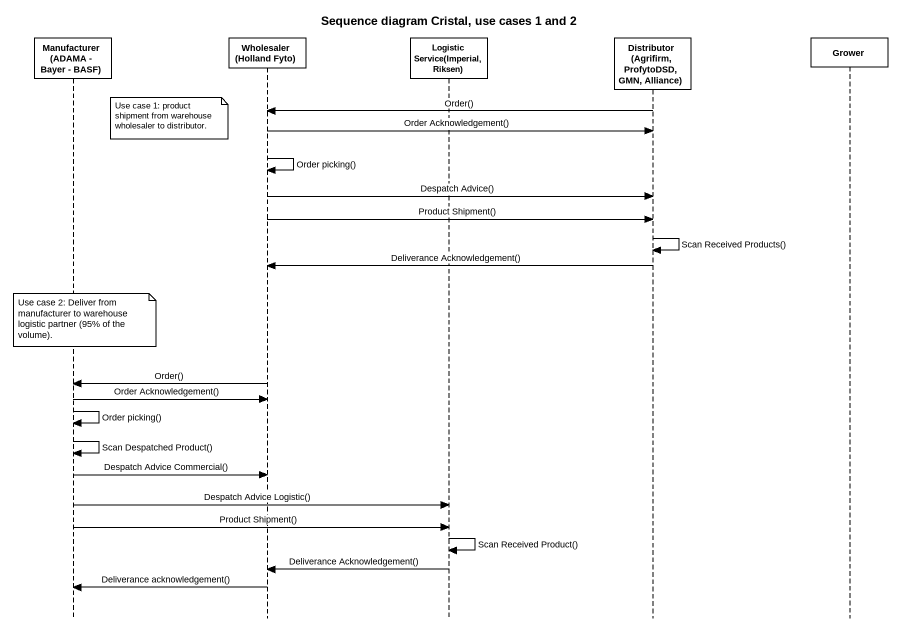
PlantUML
@startuml
title Sequence diagram Cristal, use cases 1 and 2
hide footbox
participant "Manufacturer (ADAMA - Bayer - BASF)" as Manufacturer_ADAMA_Bayer
participant "Wholesaler (Holland Fyto)" as Wholesaler_Holland_Fyto
participant "Logistic Service(Imperial, Riksen)" as Logistic_Service_Imperial
participant "Distributor (Agrifirm, ProfytoDSD, GMN, Alliance)" as Distributor_Agrifirm
participant Grower

Distributor_Agrifirm -> Wholesaler_Holland_Fyto : Order()
note right of Manufacturer_ADAMA_Bayer : Use case 1: product shipment from warehouse wholesaler to distributor.
Wholesaler_Holland_Fyto -> Distributor_Agrifirm : Order Acknowledgement()
Wholesaler_Holland_Fyto -> Wholesaler_Holland_Fyto : Order picking()
Wholesaler_Holland_Fyto -> Distributor_Agrifirm : Despatch Advice()
Wholesaler_Holland_Fyto -> Distributor_Agrifirm : Product Shipment()
Distributor_Agrifirm -> Distributor_Agrifirm : Scan Received Products()
Distributor_Agrifirm -> Wholesaler_Holland_Fyto : Deliverance Acknowledgement()
note over Manufacturer_ADAMA_Bayer : Use case 2: Deliver from manufacturer to warehouse logistic partner (95% of the volume).
Wholesaler_Holland_Fyto -> Manufacturer_ADAMA_Bayer : Order()
Manufacturer_ADAMA_Bayer -> Wholesaler_Holland_Fyto : Order Acknowledgement()
Manufacturer_ADAMA_Bayer -> Manufacturer_ADAMA_Bayer : Order picking()
Manufacturer_ADAMA_Bayer -> Manufacturer_ADAMA_Bayer : Scan Despatched Product()
Manufacturer_ADAMA_Bayer -> Wholesaler_Holland_Fyto : Despatch Advice Commercial()
Manufacturer_ADAMA_Bayer -> Logistic_Service_Imperial : Despatch Advice Logistic()
Manufacturer_ADAMA_Bayer -> Logistic_Service_Imperial : Product Shipment()
Logistic_Service_Imperial -> Logistic_Service_Imperial : Scan Received Product()
Logistic_Service_Imperial -> Wholesaler_Holland_Fyto : Deliverance Acknowledgement()
Wholesaler_Holland_Fyto -> Manufacturer_ADAMA_Bayer : Deliverance acknowledgement()
@enduml
